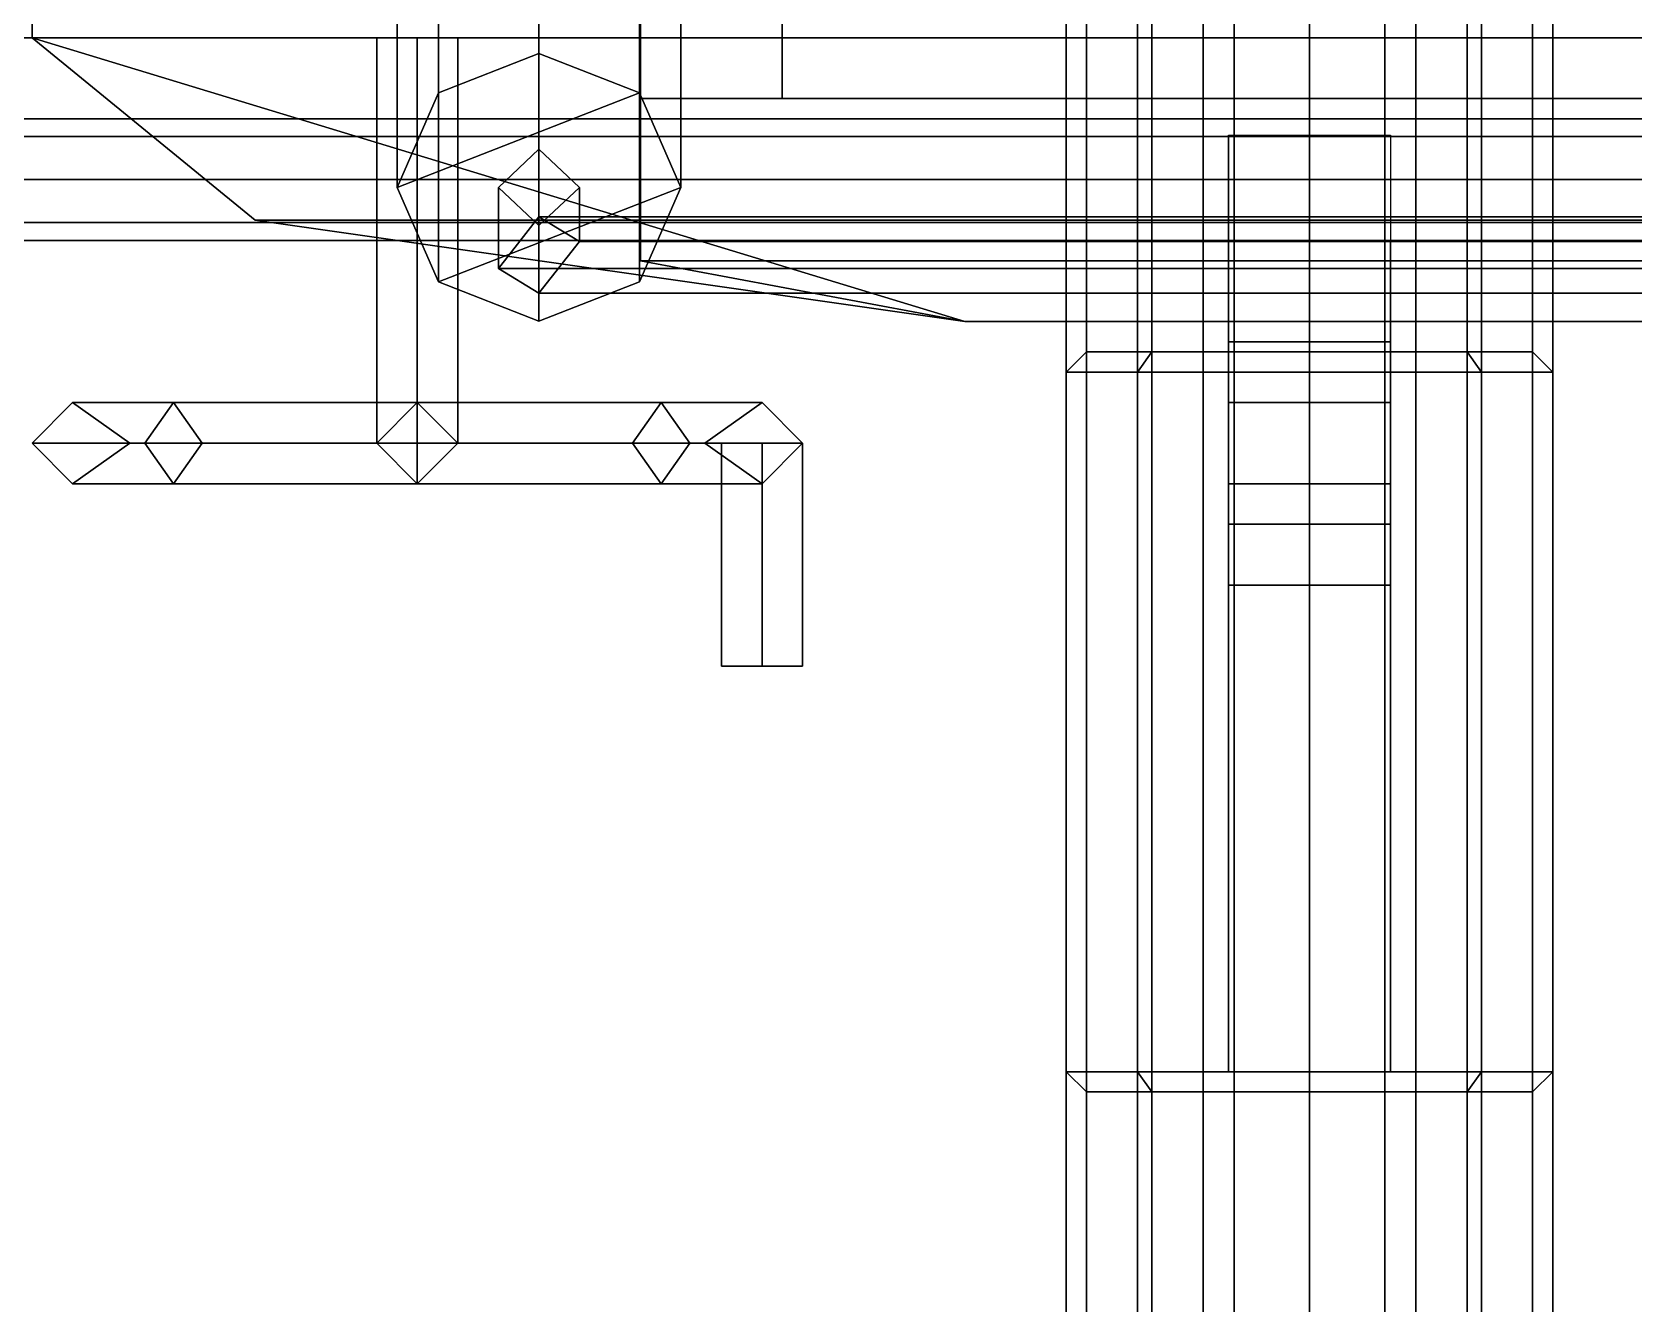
# Model space of a CAD drawing. Header units: millimetres. Extents: x -1.1 to 1.1, y -3.6 to 7.7.
# Drawn here: x -0.63 to 0.16, y -0.725 to -0.097 of the extents above; entities that cross this region are included whole.
import ezdxf

# ---------------------------------------------------------------- set-up
doc = ezdxf.new("R2010")
doc.units = ezdxf.units.MM
doc.header["$MEASUREMENT"] = 0
for name, color, linetype in [('barrel', 1, 'Continuous'), ('sleeve', 5, 'Continuous'), ('turret', 2, 'Continuous')]:
    doc.layers.add(name, color=color, linetype=linetype)

msp = doc.modelspace()

# ---------------------------------------------------------------- linework, layer by layer
for points in [[(-0.63, 0.22, 0.97), (-0.63, -0.1, 0.97), (0.63, -0.1, 0.97), (0.63, 0.22, 0.97)], [(0.63, 0.22, 0.6), (0.63, -0.1, 0.6), (-0.63, -0.1, 0.6), (-0.63, 0.22, 0.6)], [(-0.63, 0.1, 0.92), (-0.63, -0.1, 0.92), (-0.9, -0.1, 0.85), (-0.9, 0.1, 0.85)], [(-0.9, 0.1, 0.9), (-0.9, -0.1, 0.9), (-0.63, -0.1, 0.97), (-0.63, 0.1, 0.97)], [(-0.63, 0.1, 0.6), (-0.63, -0.1, 0.6), (-0.9, -0.1, 0.44), (-0.9, 0.1, 0.44)], [(-0.9, 0.1, 0.49), (-0.9, -0.1, 0.49), (-0.63, -0.1, 0.65), (-0.63, 0.1, 0.65)], [(-0.9, -0.1, 0.9), (-0.9, -0.1, 0.85), (-0.63, -0.1, 0.92), (-0.63, -0.1, 0.97)], [(-0.9, -0.1, 0.49), (-0.9, -0.1, 0.44), (-0.63, -0.1, 0.6), (-0.63, -0.1, 0.65)], [(-0.17, -0.24, 0.95), (-0.63, -0.1, 0.6), (0.63, -0.1, 0.6), (0.17, -0.24, 0.95)], [(-0.52, -0.19, 0.95), (-0.63, -0.1, 0.6), (-0.63, -0.1, 0.6), (-0.17, -0.24, 0.95)], [(-0.63, -0.1, 0.95), (-0.63, -0.1, 0.6), (-0.63, -0.1, 0.6), (-0.52, -0.19, 0.95)], [(-0.63, -0.1, 0.97), (-0.63, -0.1, 0.95), (-0.52, -0.19, 0.95), (-0.52, -0.19, 0.97)], [(-0.63, -0.1, 0.97), (-0.52, -0.19, 0.97), (0.52, -0.19, 0.97), (0.63, -0.1, 0.97)], [(-0.46, -0.3, 0.79), (-0.44, -0.3, 0.81), (-0.44, -0.1, 0.81), (-0.46, -0.1, 0.79)], [(-0.44, -0.3, 0.77), (-0.46, -0.3, 0.79), (-0.46, -0.1, 0.79), (-0.44, -0.1, 0.77)], [(-0.44, -0.3, 0.81), (-0.42, -0.3, 0.79), (-0.42, -0.1, 0.79), (-0.44, -0.1, 0.81)], [(-0.42, -0.3, 0.79), (-0.44, -0.3, 0.77), (-0.44, -0.1, 0.77), (-0.42, -0.1, 0.79)], [(0.9, -0.14879, 0.71121), (0.9, -0.14, 0.69), (-0.9, -0.14, 0.69), (-0.9, -0.14879, 0.71121)], [(0.9, -0.14, 0.69), (0.9, -0.14879, 0.66879), (-0.9, -0.14879, 0.66879), (-0.9, -0.14, 0.69)], [(0.9, -0.17, 0.72), (0.9, -0.14879, 0.71121), (-0.9, -0.14879, 0.71121), (-0.9, -0.17, 0.72)], [(0.9, -0.14879, 0.66879), (0.9, -0.17, 0.66), (-0.9, -0.17, 0.66), (-0.9, -0.14879, 0.66879)], [(-0.04, -0.2, 0.85), (-0.04, -0.148, 0.72), (-0.04, -0.2, 0.72), (-0.04, -0.2, 0.85)], [(0.04, -0.148, 0.72), (0.04, -0.2, 0.72), (-0.04, -0.2, 0.72), (-0.04, -0.148, 0.72)], [(0.9, -0.19121, 0.71121), (0.9, -0.17, 0.72), (-0.9, -0.17, 0.72), (-0.9, -0.19121, 0.71121)], [(0.9, -0.17, 0.66), (0.9, -0.19121, 0.66879), (-0.9, -0.19121, 0.66879), (-0.9, -0.17, 0.66)], [(0.9, -0.2, 0.69), (0.9, -0.19121, 0.71121), (-0.9, -0.19121, 0.71121), (-0.9, -0.2, 0.69)], [(0.9, -0.19121, 0.66879), (0.9, -0.2, 0.69), (-0.9, -0.2, 0.69), (-0.9, -0.19121, 0.66879)], [(-0.52, -0.19, 0.97), (-0.52, -0.19, 0.95), (-0.17, -0.24, 0.95), (-0.17, -0.24, 0.97)], [(-0.52, -0.19, 0.97), (-0.17, -0.24, 0.97), (0.17, -0.24, 0.97), (0.52, -0.19, 0.97)], [(0.04, -0.25, 0.87), (0.04, -0.2, 0.85), (-0.04, -0.2, 0.85), (-0.04, -0.25, 0.87)], [(-0.04, -0.25, 0.87), (-0.04, -0.2, 0.85), (-0.04, -0.25, 0.8), (-0.04, -0.28, 0.82)], [(0.04, -0.2, 0.72), (0.04, -0.28, 0.67), (-0.04, -0.28, 0.67), (-0.04, -0.2, 0.72)], [(-0.04, -0.2, 0.72), (-0.04, -0.28, 0.67), (-0.04, -0.28, 0.73), (-0.04, -0.25, 0.78)], [(-0.04, -0.2, 0.85), (-0.04, -0.2, 0.72), (-0.04, -0.25, 0.78), (-0.04, -0.25, 0.8)], [(0.04, -0.25, 0.8), (0.04, -0.2, 0.85), (0.04, -0.25, 0.87), (0.04, -0.28, 0.82)], [(0.04, -0.28, 0.73), (0.04, -0.28, 0.67), (0.04, -0.2, 0.72), (0.04, -0.25, 0.78)], [(0.04, -0.25, 0.78), (0.04, -0.2, 0.72), (0.04, -0.2, 0.85), (0.04, -0.25, 0.8)], [(-0.17, -0.24, 0.97), (-0.17, -0.24, 0.95), (0.17, -0.24, 0.95), (0.17, -0.24, 0.97)], [(-0.04, -0.25, 0.8), (-0.04, -0.25, 0.78), (0.04, -0.25, 0.78), (0.04, -0.25, 0.8)], [(-0.04, -0.28, 0.82), (-0.04, -0.25, 0.8), (0.04, -0.25, 0.8), (0.04, -0.28, 0.82)], [(0.04, -0.28, 0.82), (0.04, -0.25, 0.87), (-0.04, -0.25, 0.87), (-0.04, -0.28, 0.82)], [(-0.04, -0.25, 0.78), (-0.04, -0.28, 0.73), (0.04, -0.28, 0.73), (0.04, -0.25, 0.78)], [(-0.63, -0.3, 0.79), (-0.61, -0.28, 0.79), (-0.56021, -0.28, 0.66979), (-0.57435, -0.3, 0.65565)], [(-0.57435, -0.3, 0.92435), (-0.56021, -0.28, 0.91021), (-0.61, -0.28, 0.79), (-0.63, -0.3, 0.79)], [(-0.61, -0.28, 0.79), (-0.58172, -0.3, 0.77), (-0.54607, -0.3, 0.68393), (-0.56021, -0.28, 0.66979)], [(-0.56021, -0.28, 0.91021), (-0.54607, -0.3, 0.89607), (-0.58172, -0.3, 0.81), (-0.61, -0.28, 0.79)], [(-0.58172, -0.3, 0.77), (-0.61, -0.28, 0.79), (-0.27, -0.28, 0.79), (-0.29828, -0.3, 0.77)], [(-0.61, -0.28, 0.79), (-0.58172, -0.3, 0.81), (-0.29828, -0.3, 0.81), (-0.27, -0.28, 0.79)], [(-0.57435, -0.3, 0.65565), (-0.56021, -0.28, 0.66979), (-0.44, -0.28, 0.62), (-0.44, -0.3, 0.6)], [(-0.44, -0.3, 0.98), (-0.44, -0.28, 0.96), (-0.56021, -0.28, 0.91021), (-0.57435, -0.3, 0.92435)], [(-0.56021, -0.28, 0.66979), (-0.54607, -0.3, 0.68393), (-0.46, -0.3, 0.64828), (-0.44, -0.28, 0.62)], [(-0.44, -0.28, 0.96), (-0.46, -0.3, 0.93172), (-0.54607, -0.3, 0.89607), (-0.56021, -0.28, 0.91021)], [(-0.44, -0.28, 0.62), (-0.46, -0.3, 0.64828), (-0.46, -0.3, 0.93172), (-0.44, -0.28, 0.96)], [(-0.44, -0.3, 0.6), (-0.44, -0.28, 0.62), (-0.31979, -0.28, 0.66979), (-0.30565, -0.3, 0.65565)], [(-0.44, -0.28, 0.62), (-0.42, -0.3, 0.64828), (-0.33393, -0.3, 0.68393), (-0.31979, -0.28, 0.66979)], [(-0.30565, -0.3, 0.92435), (-0.31979, -0.28, 0.91021), (-0.44, -0.28, 0.96), (-0.44, -0.3, 0.98)], [(-0.31979, -0.28, 0.91021), (-0.33393, -0.3, 0.89607), (-0.42, -0.3, 0.93172), (-0.44, -0.28, 0.96)], [(-0.42, -0.3, 0.64828), (-0.44, -0.28, 0.62), (-0.44, -0.28, 0.96), (-0.42, -0.3, 0.93172)], [(-0.31979, -0.28, 0.66979), (-0.33393, -0.3, 0.68393), (-0.29828, -0.3, 0.77), (-0.27, -0.28, 0.79)], [(-0.27, -0.28, 0.79), (-0.29828, -0.3, 0.81), (-0.33393, -0.3, 0.89607), (-0.31979, -0.28, 0.91021)], [(-0.30565, -0.3, 0.65565), (-0.31979, -0.28, 0.66979), (-0.27, -0.28, 0.79), (-0.25, -0.3, 0.79)], [(-0.25, -0.3, 0.79), (-0.27, -0.28, 0.79), (-0.31979, -0.28, 0.91021), (-0.30565, -0.3, 0.92435)], [(-0.04, -0.28, 0.67), (-0.04, -0.32, 0.67), (-0.04, -0.32, 0.73), (-0.04, -0.28, 0.73)], [(0.04, -0.28, 0.67), (0.04, -0.32, 0.67), (-0.04, -0.32, 0.67), (-0.04, -0.28, 0.67)], [(-0.04, -0.28, 0.73), (-0.04, -0.32, 0.73), (0.04, -0.32, 0.73), (0.04, -0.28, 0.73)], [(0.04, -0.32, 0.73), (0.04, -0.32, 0.67), (0.04, -0.28, 0.67), (0.04, -0.28, 0.73)], [(-0.61, -0.32, 0.79), (-0.63, -0.3, 0.79), (-0.57435, -0.3, 0.65565), (-0.56021, -0.32, 0.66979)], [(-0.56021, -0.32, 0.91021), (-0.57435, -0.3, 0.92435), (-0.63, -0.3, 0.79), (-0.61, -0.32, 0.79)], [(-0.58172, -0.3, 0.77), (-0.61, -0.32, 0.79), (-0.56021, -0.32, 0.66979), (-0.54607, -0.3, 0.68393)], [(-0.54607, -0.3, 0.89607), (-0.56021, -0.32, 0.91021), (-0.61, -0.32, 0.79), (-0.58172, -0.3, 0.81)], [(-0.58172, -0.3, 0.81), (-0.61, -0.32, 0.79), (-0.27, -0.32, 0.79), (-0.29828, -0.3, 0.81)], [(-0.61, -0.32, 0.79), (-0.58172, -0.3, 0.77), (-0.29828, -0.3, 0.77), (-0.27, -0.32, 0.79)], [(-0.56021, -0.32, 0.66979), (-0.57435, -0.3, 0.65565), (-0.44, -0.3, 0.6), (-0.44, -0.32, 0.62)], [(-0.44, -0.32, 0.96), (-0.44, -0.3, 0.98), (-0.57435, -0.3, 0.92435), (-0.56021, -0.32, 0.91021)], [(-0.54607, -0.3, 0.68393), (-0.56021, -0.32, 0.66979), (-0.44, -0.32, 0.62), (-0.46, -0.3, 0.64828)], [(-0.46, -0.3, 0.93172), (-0.44, -0.32, 0.96), (-0.56021, -0.32, 0.91021), (-0.54607, -0.3, 0.89607)], [(-0.46, -0.3, 0.64828), (-0.44, -0.32, 0.62), (-0.44, -0.32, 0.96), (-0.46, -0.3, 0.93172)], [(-0.42, -0.3, 0.64828), (-0.44, -0.32, 0.62), (-0.31979, -0.32, 0.66979), (-0.33393, -0.3, 0.68393)], [(-0.44, -0.32, 0.62), (-0.44, -0.3, 0.6), (-0.30565, -0.3, 0.65565), (-0.31979, -0.32, 0.66979)], [(-0.33393, -0.3, 0.89607), (-0.31979, -0.32, 0.91021), (-0.44, -0.32, 0.96), (-0.42, -0.3, 0.93172)], [(-0.31979, -0.32, 0.91021), (-0.30565, -0.3, 0.92435), (-0.44, -0.3, 0.98), (-0.44, -0.32, 0.96)], [(-0.44, -0.32, 0.62), (-0.42, -0.3, 0.64828), (-0.42, -0.3, 0.93172), (-0.44, -0.32, 0.96)], [(-0.33393, -0.3, 0.68393), (-0.31979, -0.32, 0.66979), (-0.27, -0.32, 0.79), (-0.29828, -0.3, 0.77)], [(-0.29828, -0.3, 0.81), (-0.27, -0.32, 0.79), (-0.31979, -0.32, 0.91021), (-0.33393, -0.3, 0.89607)], [(-0.31979, -0.32, 0.66979), (-0.30565, -0.3, 0.65565), (-0.25, -0.3, 0.79), (-0.27, -0.32, 0.79)], [(-0.27, -0.32, 0.79), (-0.25, -0.3, 0.79), (-0.30565, -0.3, 0.92435), (-0.31979, -0.32, 0.91021)], [(-0.29, -0.41, 0.79), (-0.27, -0.41, 0.81), (-0.27, -0.3, 0.81), (-0.29, -0.3, 0.79)], [(-0.27, -0.41, 0.77), (-0.29, -0.41, 0.79), (-0.29, -0.3, 0.79), (-0.27, -0.3, 0.77)], [(-0.27, -0.41, 0.81), (-0.25, -0.41, 0.79), (-0.25, -0.3, 0.79), (-0.27, -0.3, 0.81)], [(-0.25, -0.41, 0.79), (-0.27, -0.41, 0.77), (-0.27, -0.3, 0.77), (-0.25, -0.3, 0.79)], [(0.04, -0.32, 0.67), (0.04, -0.37, 0.74), (-0.04, -0.37, 0.74), (-0.04, -0.32, 0.67)], [(-0.04, -0.32, 0.67), (-0.04, -0.37, 0.74), (-0.04, -0.34, 0.76), (-0.04, -0.32, 0.73)], [(-0.04, -0.32, 0.73), (-0.04, -0.34, 0.76), (0.04, -0.34, 0.76), (0.04, -0.32, 0.73)], [(0.04, -0.34, 0.76), (0.04, -0.37, 0.74), (0.04, -0.32, 0.67), (0.04, -0.32, 0.73)], [(-0.04, -0.34, 0.76), (-0.04, -0.34, 0.82), (0.04, -0.34, 0.82), (0.04, -0.34, 0.76)], [(-0.04, -0.37, 0.74), (-0.04, -0.37, 0.81), (-0.04, -0.34, 0.82), (-0.04, -0.34, 0.76)], [(-0.04, -0.34, 0.82), (-0.04, -0.37, 0.81), (0.04, -0.37, 0.81), (0.04, -0.34, 0.82)], [(0.04, -0.34, 0.82), (0.04, -0.37, 0.81), (0.04, -0.37, 0.74), (0.04, -0.34, 0.76)], [(0.04, -0.37, 0.74), (0.04, -0.37, 0.81), (-0.04, -0.37, 0.81), (-0.04, -0.37, 0.74)], [(-0.27, -0.41, 0.77), (-0.25, -0.41, 0.79), (-0.27, -0.41, 0.81), (-0.29, -0.41, 0.79)]]:
    msp.add_3dface(points)
at = {"layer": 'barrel'}
for points in [[(0, 1.11, 1.6225), (0.03712, 1.11, 1.60712), (0.03712, -3.59, 1.60712), (0, -3.59, 1.6225)], [(0.03712, 1.11, 1.53288), (0, 1.11, 1.5175), (0, -3.59, 1.5175), (0.03712, -3.59, 1.53288)], [(0.03712, 1.11, 1.60712), (0.0525, 1.11, 1.57), (0.0525, -3.59, 1.57), (0.03712, -3.59, 1.60712)], [(0.0525, 1.11, 1.57), (0.03712, 1.11, 1.53288), (0.03712, -3.59, 1.53288), (0.0525, -3.59, 1.57)], [(-0.0525, 0.7, 1.57), (-0.03712, 0.7, 1.60712), (-0.03712, -3.59, 1.60712), (-0.0525, -3.59, 1.57)], [(-0.03712, 0.7, 1.53288), (-0.0525, 0.7, 1.57), (-0.0525, -3.59, 1.57), (-0.03712, -3.59, 1.53288)], [(-0.03712, 0.7, 1.60712), (0, 0.7, 1.6225), (0, -3.59, 1.6225), (-0.03712, -3.59, 1.60712)], [(0, 0.7, 1.5175), (-0.03712, 0.7, 1.53288), (-0.03712, -3.59, 1.53288), (0, -3.59, 1.5175)], [(-0.07778, 0.61, 1.64778), (-0.11, 0.61, 1.57), (-0.11, -1.53, 1.57), (-0.07778, -1.53, 1.64778)], [(-0.11, 0.61, 1.57), (-0.07778, 0.61, 1.49222), (-0.07778, -1.53, 1.49222), (-0.11, -1.53, 1.57)], [(0, 0.61, 1.68), (-0.07778, 0.61, 1.64778), (-0.07778, -1.53, 1.64778), (0, -1.53, 1.68)], [(-0.07778, 0.61, 1.49222), (0, 0.61, 1.46), (0, -1.53, 1.46), (-0.07778, -1.53, 1.49222)], [(0.07778, 0.61, 1.64778), (0, 0.61, 1.68), (0, -1.53, 1.68), (0.07778, -1.53, 1.64778)], [(0, 0.61, 1.46), (0.07778, 0.61, 1.49222), (0.07778, -1.53, 1.49222), (0, -1.53, 1.46)], [(0.11, 0.61, 1.57), (0.07778, 0.61, 1.64778), (0.07778, -1.53, 1.64778), (0.11, -1.53, 1.57)], [(0.07778, 0.61, 1.49222), (0.11, 0.61, 1.57), (0.11, -1.53, 1.57), (0.07778, -1.53, 1.49222)]]:
    msp.add_3dface(points, dxfattribs=at)
at = {"layer": 'sleeve'}
for points in [[(-0.08485, 0.98, 1.38485), (-0.12, 0.98, 1.3), (-0.12, -1.61, 1.3), (-0.08485, -1.61, 1.38485)], [(-0.12, 0.98, 1.3), (-0.08485, 0.98, 1.21515), (-0.08485, -1.61, 1.21515), (-0.12, -1.61, 1.3)], [(0, 0.98, 1.42), (-0.08485, 0.98, 1.38485), (-0.08485, -1.61, 1.38485), (0, -1.61, 1.42)], [(-0.08485, 0.98, 1.21515), (0, 0.98, 1.18), (0, -1.61, 1.18), (-0.08485, -1.61, 1.21515)], [(0.08485, 0.98, 1.38485), (0, 0.98, 1.42), (0, -1.61, 1.42), (0.08485, -1.61, 1.38485)], [(0, 0.98, 1.18), (0.08485, 0.98, 1.21515), (0.08485, -1.61, 1.21515), (0, -1.61, 1.18)], [(0.12, 0.98, 1.3), (0.08485, 0.98, 1.38485), (0.08485, -1.61, 1.38485), (0.12, -1.61, 1.3)], [(0.08485, 0.98, 1.21515), (0.12, 0.98, 1.3), (0.12, -1.61, 1.3), (0.08485, -1.61, 1.21515)], [(-0.07778, -0.255, 1.64778), (-0.11, -0.255, 1.57), (-0.12, -0.265, 1.57), (-0.08485, -0.265, 1.65485)], [(-0.11, -0.255, 1.57), (-0.07778, -0.255, 1.49222), (-0.08485, -0.265, 1.48515), (-0.12, -0.265, 1.57)], [(0, -0.255, 1.68), (-0.07778, -0.255, 1.64778), (-0.08485, -0.265, 1.65485), (0, -0.265, 1.69)], [(-0.07778, -0.255, 1.49222), (0, -0.255, 1.46), (0, -0.265, 1.45), (-0.08485, -0.265, 1.48515)], [(0.07778, -0.255, 1.64778), (0, -0.255, 1.68), (0, -0.265, 1.69), (0.08485, -0.265, 1.65485)], [(0, -0.255, 1.46), (0.07778, -0.255, 1.49222), (0.08485, -0.265, 1.48515), (0, -0.265, 1.45)], [(0.11, -0.255, 1.57), (0.07778, -0.255, 1.64778), (0.08485, -0.265, 1.65485), (0.12, -0.265, 1.57)], [(0.07778, -0.255, 1.49222), (0.11, -0.255, 1.57), (0.12, -0.265, 1.57), (0.08485, -0.265, 1.48515)], [(-0.12, -0.265, 1.57), (-0.08485, -0.265, 1.48515), (-0.08485, -0.61, 1.48515), (-0.12, -0.61, 1.57)], [(-0.08485, -0.265, 1.65485), (-0.12, -0.265, 1.57), (-0.12, -0.61, 1.57), (-0.08485, -0.61, 1.65485)], [(-0.08485, -0.265, 1.48515), (-0.04, -0.265, 1.46657), (-0.04, -0.61, 1.46657), (-0.08485, -0.61, 1.48515)], [(0, -0.265, 1.69), (-0.08485, -0.265, 1.65485), (-0.08485, -0.61, 1.65485), (0, -0.61, 1.69)], [(0, -0.265, 1.45), (0, -0.265, 1.42), (-0.04, -0.265, 1.40343), (-0.04, -0.265, 1.46657)], [(-0.04, -0.265, 1.46657), (-0.04, -0.265, 1.40343), (-0.04, -0.61, 1.40343), (-0.04, -0.61, 1.46657)], [(0.04, -0.265, 1.46657), (0.04, -0.265, 1.40343), (0, -0.265, 1.42), (0, -0.265, 1.45)], [(0.08485, -0.265, 1.65485), (0, -0.265, 1.69), (0, -0.61, 1.69), (0.08485, -0.61, 1.65485)], [(0.04, -0.265, 1.46657), (0.08485, -0.265, 1.48515), (0.08485, -0.61, 1.48515), (0.04, -0.61, 1.46657)], [(0.04, -0.61, 1.46657), (0.04, -0.61, 1.40343), (0.04, -0.265, 1.40343), (0.04, -0.265, 1.46657)], [(0.08485, -0.265, 1.48515), (0.12, -0.265, 1.57), (0.12, -0.61, 1.57), (0.08485, -0.61, 1.48515)], [(0.12, -0.265, 1.57), (0.08485, -0.265, 1.65485), (0.08485, -0.61, 1.65485), (0.12, -0.61, 1.57)], [(-0.07778, -0.62, 1.49222), (-0.11, -0.62, 1.57), (-0.12, -0.61, 1.57), (-0.08485, -0.61, 1.48515)], [(-0.11, -0.62, 1.57), (-0.07778, -0.62, 1.64778), (-0.08485, -0.61, 1.65485), (-0.12, -0.61, 1.57)], [(0, -0.62, 1.46), (-0.07778, -0.62, 1.49222), (-0.08485, -0.61, 1.48515), (0, -0.61, 1.45)], [(-0.07778, -0.62, 1.64778), (0, -0.62, 1.68), (0, -0.61, 1.69), (-0.08485, -0.61, 1.65485)], [(-0.04, -0.61, 1.46657), (-0.04, -0.61, 1.40343), (0, -0.61, 1.42), (0, -0.61, 1.45)], [(0, -0.61, 1.45), (0, -0.61, 1.42), (0.04, -0.61, 1.40343), (0.04, -0.61, 1.46657)], [(0.07778, -0.62, 1.49222), (0, -0.62, 1.46), (0, -0.61, 1.45), (0.08485, -0.61, 1.48515)], [(0, -0.62, 1.68), (0.07778, -0.62, 1.64778), (0.08485, -0.61, 1.65485), (0, -0.61, 1.69)], [(0.11, -0.62, 1.57), (0.07778, -0.62, 1.49222), (0.08485, -0.61, 1.48515), (0.12, -0.61, 1.57)], [(0.07778, -0.62, 1.64778), (0.11, -0.62, 1.57), (0.12, -0.61, 1.57), (0.08485, -0.61, 1.65485)]]:
    msp.add_3dface(points, dxfattribs=at)
at = {"layer": 'turret'}
for points in [[(-0.33, 0.22, 0.99), (-0.33, -0.13, 0.99), (-0.33, 0.37, 1.56), (-0.33, 0.4895, 1.5105)], [(-0.26, 0.4895, 1.5105), (-0.26, 0.37, 1.56), (-0.26, -0.13, 0.99), (-0.26, 0.22, 0.99)], [(-0.33, -0.13, 0.99), (-0.26, -0.13, 0.99), (-0.26, 0.37, 1.56), (-0.33, 0.37, 1.56)], [(-0.38, -0.10782, 1.08399), (-0.4295, -0.12715, 1.09084), (-0.4295, 0.20666, 2.03348), (-0.38, 0.22598, 2.02663)], [(-0.3305, -0.12715, 1.09084), (-0.38, -0.10782, 1.08399), (-0.38, 0.22598, 2.02663), (-0.3305, 0.20666, 2.03348)], [(-0.33, 0.22, 0.97), (-0.33, -0.21, 0.97), (-0.33, -0.21, 0.99), (-0.33, 0.22, 0.99)], [(-0.26, 0.22, 0.99), (-0.26, -0.13, 0.99), (0.26, -0.13, 0.99), (0.26, 0.22, 0.99)], [(-0.4295, -0.12715, 1.09084), (-0.45, -0.17381, 1.10736), (-0.45, 0.16, 2.05), (-0.4295, 0.20666, 2.03348)], [(-0.31, -0.17381, 1.10736), (-0.3305, -0.12715, 1.09084), (-0.3305, 0.20666, 2.03348), (-0.31, 0.16, 2.05)], [(-0.45, -0.17381, 1.10736), (-0.4295, -0.22047, 1.12388), (-0.4295, 0.11334, 2.06652), (-0.45, 0.16, 2.05)], [(-0.3305, -0.22047, 1.12388), (-0.31, -0.17381, 1.10736), (-0.31, 0.16, 2.05), (-0.3305, 0.11334, 2.06652)], [(-0.4295, -0.22047, 1.12388), (-0.38, -0.23979, 1.13072), (-0.38, 0.09402, 2.07337), (-0.4295, 0.11334, 2.06652)], [(-0.38, -0.23979, 1.13072), (-0.3305, -0.22047, 1.12388), (-0.3305, 0.11334, 2.06652), (-0.38, 0.09402, 2.07337)], [(-0.4295, -0.12715, 1.09084), (-0.38, -0.10782, 1.08399), (-0.3305, -0.12715, 1.09084), (-0.45, -0.17381, 1.10736)], [(-0.45, -0.17381, 1.10736), (-0.3305, -0.12715, 1.09084), (-0.31, -0.17381, 1.10736), (-0.4295, -0.22047, 1.12388)], [(-0.33, -0.13, 0.99), (-0.33, -0.21, 0.99), (0.33, -0.21, 0.99), (0.33, -0.13, 0.99)], [(-0.38, -0.18833, 1.00642), (-0.4, -0.21386, 0.99424), (-0.4, -0.17381, 1.10736), (-0.38, -0.15495, 1.10068)], [(-0.36, -0.20051, 1.03195), (-0.38, -0.18833, 1.00642), (-0.38, -0.15495, 1.10068), (-0.36, -0.17381, 1.10736)], [(-0.4295, -0.22047, 1.12388), (-0.31, -0.17381, 1.10736), (-0.3305, -0.22047, 1.12388), (-0.38, -0.23979, 1.13072)], [(-0.4, -0.21386, 0.99424), (-0.38, -0.22604, 1.01977), (-0.38, -0.19266, 1.11403), (-0.4, -0.17381, 1.10736)], [(-0.38, -0.22604, 1.01977), (-0.36, -0.20051, 1.03195), (-0.36, -0.17381, 1.10736), (-0.38, -0.19266, 1.11403)], [(0.38, -0.18833, 1.00642), (0.4, -0.21386, 0.99424), (-0.4, -0.21386, 0.99424), (-0.38, -0.18833, 1.00642)], [(0.36, -0.20051, 1.03195), (0.38, -0.18833, 1.00642), (-0.38, -0.18833, 1.00642), (-0.36, -0.20051, 1.03195)], [(0.38, -0.22604, 1.01977), (0.36, -0.20051, 1.03195), (-0.36, -0.20051, 1.03195), (-0.38, -0.22604, 1.01977)], [(-0.33, -0.21, 0.99), (-0.17, -0.24, 0.99), (0.17, -0.24, 0.99), (0.33, -0.21, 0.99)], [(-0.33, -0.21, 0.97), (-0.17, -0.24, 0.97), (-0.17, -0.24, 0.99), (-0.33, -0.21, 0.99)], [(0.4, -0.21386, 0.99424), (0.38, -0.22604, 1.01977), (-0.38, -0.22604, 1.01977), (-0.4, -0.21386, 0.99424)], [(-0.17, -0.24, 0.99), (-0.17, -0.24, 0.97), (0.17, -0.24, 0.97), (0.17, -0.24, 0.99)]]:
    msp.add_3dface(points, dxfattribs=at)

doc.saveas('drawing.dxf')
